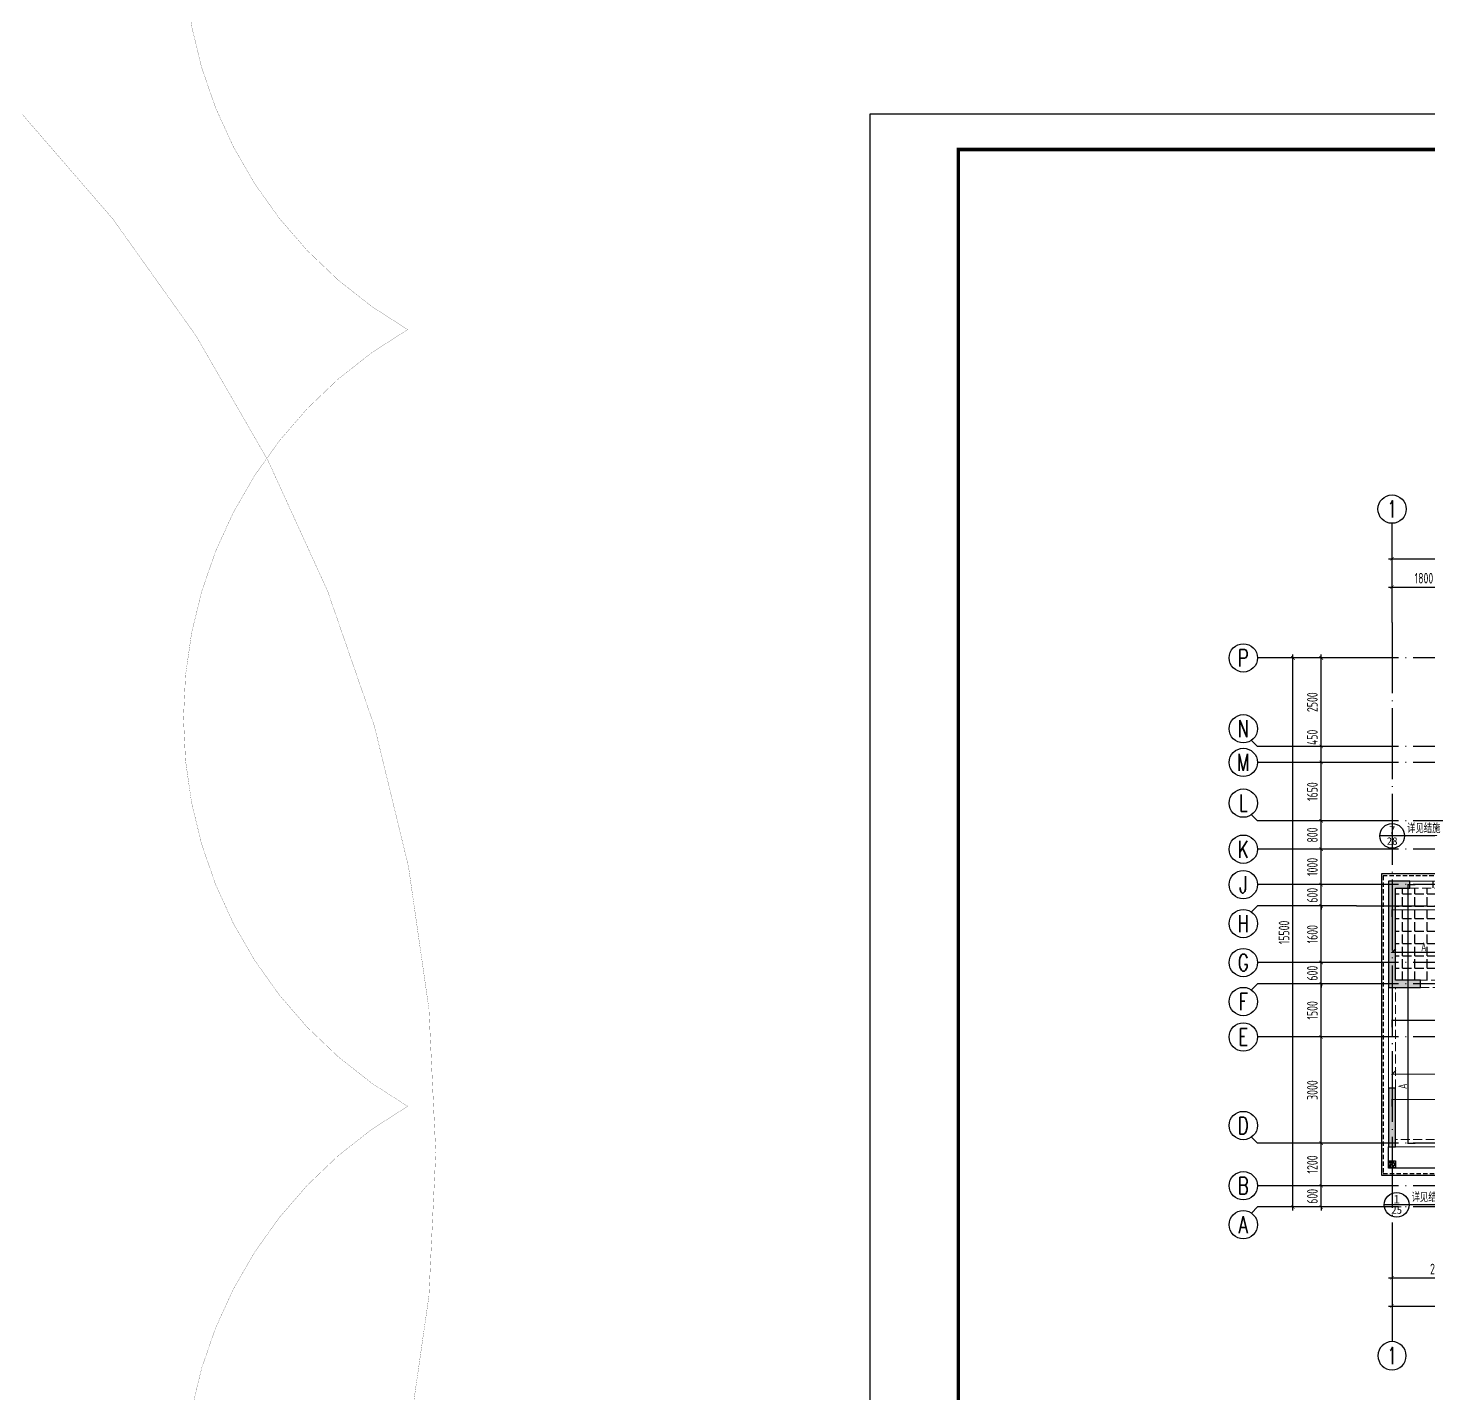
# Model space of a CAD drawing. Extents: x -812054 to 22247, y -644080 to 1003627.
# Drawn here: x -407169 to -367614, y -232639 to -194079 of the extents above; entities that cross this region are included whole.
import ezdxf
from ezdxf.enums import TextEntityAlignment as Align

# ---------------------------------------------------------------- set-up
doc = ezdxf.new("R2010")
doc.units = 0
doc.header["$LTSCALE"] = 1000
for name, pattern in [('DASH', [0.35, 0.25, -0.1]), ('DOTE', [2.42, 2, -0.2, 0.02, -0.2]), ('HIDDEN', [0.375, 0.25, -0.125])]:
    doc.linetypes.add(name, pattern=pattern)
doc.layers.get('0').update_dxf_attribs({"linetype": 'CONTINUOUS'})
doc.layers.get('DEFPOINTS').update_dxf_attribs({"linetype": 'CONTINUOUS'})
for name, color, linetype in [('-TK', 7, 'CONTINUOUS'), ('A-AXIS', 1, 'CONTINUOUS'), ('A-DOTE', 10, 'DOTE'), ('AXIS_NUM', 7, 'CONTINUOUS'), ('DIM_IDEN', 67, 'CONTINUOUS'), ('PUB_TEXT', 2, 'CONTINUOUS'), ('ROOF', 183, 'CONTINUOUS'), ('S-B板填充', 251, 'CONTINUOUS'), ('S-B板边线', 2, 'CONTINUOUS'), ('S-B板配筋', 6, 'CONTINUOUS'), ('S-B板配筋号', 7, 'CONTINUOUS'), ('S-L主梁线', 4, 'DASH'), ('S-Q墙填充', 252, 'CONTINUOUS'), ('S-Q墙实线', 6, 'CONTINUOUS'), ('S-Y一般标注', 3, 'CONTINUOUS'), ('S-构造柱', 212, 'CONTINUOUS'), ('看线', 251, 'CONTINUOUS')]:
    doc.layers.add(name, color=color, linetype=linetype)
doc.layers.add('审图修改', color=2, linetype='CONTINUOUS', plot=False)
doc.layers.add('配箍校核', color=34, linetype='CONTINUOUS', plot=False)
doc.styles.add('_TCH_AXIS', font='COMPLEX', dxfattribs={"bigfont": 'GBCBIG'})
doc.styles.add('_TCH_LABEL', font='simhei.ttf')
doc.styles.add('TSSD_Axis', font='complex.shx', dxfattribs={"width": 0.7, "bigfont": 'hztxt.shx'})
doc.styles.add('TSSD_DIMENSION', font='Tssdeng.shx', dxfattribs={"width": 0.7, "bigfont": 'tssdchn.shx'})
doc.styles.add('TSSD_REIN', font='tssdeng.shx', dxfattribs={"width": 0.7, "height": 300, "bigfont": 'tssdchn.shx'})
doc.dimstyles.new('TSSD_100_100', dxfattribs={"dimtxt": 300, "dimasz": 100, "dimexe": 100, "dimexo": 250, "dimgap": 100, "dimtad": 1, "dimdec": 0, "dimzin": 0, "dimdsep": 46, "dimtxsty": 'TSSD_DIMENSION', "dimblk": 'ARCHTICK', "dimcen": 0, "dimdle": 100, "dimclrt": 7, "dimadec": 0, "dimazin": 0, "dimtfac": 1, "dimtdec": 0, "dimtix": 1, "dimtmove": 2, "dimatfit": 3, "dimldrblk": 'ARCHTICK', "dimfxl": 1, "dimtolj": 1, "dimtzin": 0, "dimarcsym": 0})

# ---------------------------------------------------------------- blocks, each defined once
blk = doc.blocks.new('ts_axno')
at = {"color": 0, "linetype": 'ByBlock', "lineweight": -2}
blk.add_circle((0, 0), 0.5, dxfattribs=at)
at = {"color": 0, "linetype": 'ByBlock', "lineweight": -2, "style": 'TSSD_Axis', "width": 0.7}
blk.add_attdef('A', text='', height=0.6, dxfattribs=at).set_placement((0, 0), align=Align.MIDDLE_CENTER)
blk = doc.blocks.new('_ArchTick')
at = {"color": 0, "linetype": 'ByBlock', "const_width": 0.15}
blk.add_lwpolyline([(-0.5, -0.5), (0.5, 0.5)], dxfattribs=at)
blk = doc.blocks.new('*D63')
at = {"layer": 'DEFPOINTS', "color": 0, "transparency": 16777216}
for p in [(6400, 22100), (4600, 21100), (6400, 21100)]:
    blk.add_point(p, dxfattribs=at)
at = {"layer": 'S-Y一般标注', "color": 0, "lineweight": -2, "transparency": 16777216}
for p, q in [((4600, 21350), (4600, 22200)), ((6400, 21350), (6400, 22200)), ((4500, 22100), (6500, 22100))]:
    blk.add_line(p, q, dxfattribs=at)
at = {"layer": 'S-Y一般标注', "color": 0, "lineweight": -2, "transparency": 16777216, "xscale": 100, "yscale": 100, "zscale": 100, "rotation": 180}
blk.add_blockref('_ArchTick', (4600, 22100), dxfattribs=at)
at = {"layer": 'S-Y一般标注', "color": 0, "lineweight": -2, "transparency": 16777216, "xscale": 100, "yscale": 100, "zscale": 100}
blk.add_blockref('_ArchTick', (6400, 22100), dxfattribs=at)
at = {"layer": 'S-Y一般标注', "color": 7, "transparency": 16777216, "insert": (5500, 22350), "char_height": 300, "attachment_point": 5, "style": 'TSSD_DIMENSION'}
blk.add_mtext('\\A1;1800', dxfattribs=at)
blk = doc.blocks.new('*D85')
at = {"layer": 'DEFPOINTS', "color": 0, "transparency": 16777216}
for p in [(54600, 22900), (4600, 21100), (54600, 21100)]:
    blk.add_point(p, dxfattribs=at)
at = {"layer": 'S-Y一般标注', "color": 0, "lineweight": -2, "transparency": 16777216}
for p, q in [((4600, 21350), (4600, 23000)), ((54600, 21350), (54600, 23000)), ((4500, 22900), (54700, 22900))]:
    blk.add_line(p, q, dxfattribs=at)
at = {"layer": 'S-Y一般标注', "color": 0, "lineweight": -2, "transparency": 16777216, "xscale": 100, "yscale": 100, "zscale": 100, "rotation": 180}
blk.add_blockref('_ArchTick', (4600, 22900), dxfattribs=at)
at = {"layer": 'S-Y一般标注', "color": 0, "lineweight": -2, "transparency": 16777216, "xscale": 100, "yscale": 100, "zscale": 100}
blk.add_blockref('_ArchTick', (54600, 22900), dxfattribs=at)
at = {"layer": 'S-Y一般标注', "color": 7, "transparency": 16777216, "insert": (29600, 23150), "char_height": 300, "attachment_point": 5, "style": 'TSSD_DIMENSION'}
blk.add_mtext('\\A1;50000', dxfattribs=at)
blk = doc.blocks.new('*D86')
at = {"layer": 'DEFPOINTS', "color": 0, "transparency": 16777216}
for p in [(2600, 5200), (3600, 5200), (3600, 4600)]:
    blk.add_point(p, dxfattribs=at)
at = {"layer": 'S-Y一般标注', "color": 0, "lineweight": -2, "transparency": 16777216}
for p, q in [((3350, 5200), (2500, 5200)), ((2600, 5200), (2600, 5300)), ((2600, 4600), (2600, 5200)), ((3350, 4600), (2500, 4600)), ((2600, 4600), (2600, 4500))]:
    blk.add_line(p, q, dxfattribs=at)
at = {"layer": 'S-Y一般标注', "color": 0, "lineweight": -2, "transparency": 16777216, "xscale": 100, "yscale": 100, "zscale": 100}
for p, rotation in [((2600, 5200), 270), ((2600, 4600), 90)]:
    blk.add_blockref('_ArchTick', p, dxfattribs=dict(at, rotation=rotation))
at = {"layer": 'S-Y一般标注', "color": 7, "transparency": 16777216, "insert": (2350, 4900), "char_height": 300, "attachment_point": 5, "rotation": 90, "style": 'TSSD_DIMENSION'}
blk.add_mtext('\\A1;600', dxfattribs=at)
blk = doc.blocks.new('*D87')
at = {"layer": 'DEFPOINTS', "color": 0, "transparency": 16777216}
for p in [(2600, 10900), (3600, 10900), (3600, 9400)]:
    blk.add_point(p, dxfattribs=at)
at = {"layer": 'S-Y一般标注', "color": 0, "lineweight": -2, "transparency": 16777216}
for p, q in [((3350, 10900), (2500, 10900)), ((2600, 9300), (2600, 11000)), ((3350, 9400), (2500, 9400))]:
    blk.add_line(p, q, dxfattribs=at)
at = {"layer": 'S-Y一般标注', "color": 0, "lineweight": -2, "transparency": 16777216, "xscale": 100, "yscale": 100, "zscale": 100}
for p, rotation in [((2600, 10900), 90), ((2600, 9400), 270)]:
    blk.add_blockref('_ArchTick', p, dxfattribs=dict(at, rotation=rotation))
at = {"layer": 'S-Y一般标注', "color": 7, "transparency": 16777216, "insert": (2350, 10150), "char_height": 300, "attachment_point": 5, "rotation": 90, "style": 'TSSD_DIMENSION'}
blk.add_mtext('\\A1;1500', dxfattribs=at)
blk = doc.blocks.new('*D88')
at = {"layer": 'DEFPOINTS', "color": 0, "transparency": 16777216}
for p in [(2600, 11500), (3600, 11500), (3600, 10900)]:
    blk.add_point(p, dxfattribs=at)
at = {"layer": 'S-Y一般标注', "color": 0, "lineweight": -2, "transparency": 16777216}
for p, q in [((3350, 11500), (2500, 11500)), ((2600, 11500), (2600, 11600)), ((2600, 10900), (2600, 11500)), ((3350, 10900), (2500, 10900)), ((2600, 10900), (2600, 10800))]:
    blk.add_line(p, q, dxfattribs=at)
at = {"layer": 'S-Y一般标注', "color": 0, "lineweight": -2, "transparency": 16777216, "xscale": 100, "yscale": 100, "zscale": 100}
for p, rotation in [((2600, 11500), 270), ((2600, 10900), 90)]:
    blk.add_blockref('_ArchTick', p, dxfattribs=dict(at, rotation=rotation))
at = {"layer": 'S-Y一般标注', "color": 7, "transparency": 16777216, "insert": (2350, 11200), "char_height": 300, "attachment_point": 5, "rotation": 90, "style": 'TSSD_DIMENSION'}
blk.add_mtext('\\A1;600', dxfattribs=at)
blk = doc.blocks.new('*D89')
at = {"layer": 'DEFPOINTS', "color": 0, "transparency": 16777216}
for p in [(2600, 13100), (3600, 13100), (3600, 11500)]:
    blk.add_point(p, dxfattribs=at)
at = {"layer": 'S-Y一般标注', "color": 0, "lineweight": -2, "transparency": 16777216}
for p, q in [((3350, 13100), (2500, 13100)), ((2600, 11400), (2600, 13200)), ((3350, 11500), (2500, 11500))]:
    blk.add_line(p, q, dxfattribs=at)
at = {"layer": 'S-Y一般标注', "color": 0, "lineweight": -2, "transparency": 16777216, "xscale": 100, "yscale": 100, "zscale": 100}
for p, rotation in [((2600, 13100), 90), ((2600, 11500), 270)]:
    blk.add_blockref('_ArchTick', p, dxfattribs=dict(at, rotation=rotation))
at = {"layer": 'S-Y一般标注', "color": 7, "transparency": 16777216, "insert": (2350, 12300), "char_height": 300, "attachment_point": 5, "rotation": 90, "style": 'TSSD_DIMENSION'}
blk.add_mtext('\\A1;1600', dxfattribs=at)
blk = doc.blocks.new('*D90')
at = {"layer": 'DEFPOINTS', "color": 0, "transparency": 16777216}
for p in [(2600, 13700), (3600, 13700), (3600, 13100)]:
    blk.add_point(p, dxfattribs=at)
at = {"layer": 'S-Y一般标注', "color": 0, "lineweight": -2, "transparency": 16777216}
for p, q in [((3350, 13700), (2500, 13700)), ((2600, 13700), (2600, 13800)), ((2600, 13100), (2600, 13700)), ((3350, 13100), (2500, 13100)), ((2600, 13100), (2600, 13000))]:
    blk.add_line(p, q, dxfattribs=at)
at = {"layer": 'S-Y一般标注', "color": 0, "lineweight": -2, "transparency": 16777216, "xscale": 100, "yscale": 100, "zscale": 100}
for p, rotation in [((2600, 13700), 270), ((2600, 13100), 90)]:
    blk.add_blockref('_ArchTick', p, dxfattribs=dict(at, rotation=rotation))
at = {"layer": 'S-Y一般标注', "color": 7, "transparency": 16777216, "insert": (2350, 13400), "char_height": 300, "attachment_point": 5, "rotation": 90, "style": 'TSSD_DIMENSION'}
blk.add_mtext('\\A1;600', dxfattribs=at)
blk = doc.blocks.new('*D91')
at = {"layer": 'DEFPOINTS', "color": 0, "transparency": 16777216}
for p in [(2600, 14700), (3600, 14700), (3600, 13700)]:
    blk.add_point(p, dxfattribs=at)
at = {"layer": 'S-Y一般标注', "color": 0, "lineweight": -2, "transparency": 16777216}
for p, q in [((3350, 14700), (2500, 14700)), ((2600, 13600), (2600, 14800)), ((3350, 13700), (2500, 13700))]:
    blk.add_line(p, q, dxfattribs=at)
at = {"layer": 'S-Y一般标注', "color": 0, "lineweight": -2, "transparency": 16777216, "xscale": 100, "yscale": 100, "zscale": 100}
for p, rotation in [((2600, 14700), 90), ((2600, 13700), 270)]:
    blk.add_blockref('_ArchTick', p, dxfattribs=dict(at, rotation=rotation))
at = {"layer": 'S-Y一般标注', "color": 7, "transparency": 16777216, "insert": (2350, 14200), "char_height": 300, "attachment_point": 5, "rotation": 90, "style": 'TSSD_DIMENSION'}
blk.add_mtext('\\A1;1000', dxfattribs=at)
blk = doc.blocks.new('*D92')
at = {"layer": 'DEFPOINTS', "color": 0, "transparency": 16777216}
for p in [(1800, 20100), (3600, 20100), (3600, 4600)]:
    blk.add_point(p, dxfattribs=at)
at = {"layer": 'S-Y一般标注', "color": 0, "lineweight": -2, "transparency": 16777216}
for p, q in [((1800, 4500), (1800, 20200)), ((3350, 20100), (1700, 20100)), ((3350, 4600), (1700, 4600))]:
    blk.add_line(p, q, dxfattribs=at)
at = {"layer": 'S-Y一般标注', "color": 0, "lineweight": -2, "transparency": 16777216, "xscale": 100, "yscale": 100, "zscale": 100}
for p, rotation in [((1800, 20100), 90), ((1800, 4600), 270)]:
    blk.add_blockref('_ArchTick', p, dxfattribs=dict(at, rotation=rotation))
at = {"layer": 'S-Y一般标注', "color": 7, "transparency": 16777216, "insert": (1550, 12350), "char_height": 300, "attachment_point": 5, "rotation": 90, "style": 'TSSD_DIMENSION'}
blk.add_mtext('\\A1;15500', dxfattribs=at)
blk = doc.blocks.new('*D93')
at = {"layer": 'DEFPOINTS', "color": 0, "transparency": 16777216}
for p in [(2600, 15500), (3600, 15500), (3600, 14700)]:
    blk.add_point(p, dxfattribs=at)
at = {"layer": 'S-Y一般标注', "color": 0, "lineweight": -2, "transparency": 16777216}
for p, q in [((3350, 15500), (2500, 15500)), ((2600, 14600), (2600, 15600)), ((3350, 14700), (2500, 14700))]:
    blk.add_line(p, q, dxfattribs=at)
at = {"layer": 'S-Y一般标注', "color": 0, "lineweight": -2, "transparency": 16777216, "xscale": 100, "yscale": 100, "zscale": 100}
for p, rotation in [((2600, 15500), 90), ((2600, 14700), 270)]:
    blk.add_blockref('_ArchTick', p, dxfattribs=dict(at, rotation=rotation))
at = {"layer": 'S-Y一般标注', "color": 7, "transparency": 16777216, "insert": (2350, 15100), "char_height": 300, "attachment_point": 5, "rotation": 90, "style": 'TSSD_DIMENSION'}
blk.add_mtext('\\A1;800', dxfattribs=at)
blk = doc.blocks.new('*D94')
at = {"layer": 'DEFPOINTS', "color": 0, "transparency": 16777216}
for p in [(2600, 17600), (3600, 17600), (3600, 17150)]:
    blk.add_point(p, dxfattribs=at)
at = {"layer": 'S-Y一般标注', "color": 0, "lineweight": -2, "transparency": 16777216}
for p, q in [((3350, 17600), (2500, 17600)), ((2600, 17050), (2600, 17700)), ((3350, 17150), (2500, 17150))]:
    blk.add_line(p, q, dxfattribs=at)
at = {"layer": 'S-Y一般标注', "color": 0, "lineweight": -2, "transparency": 16777216, "xscale": 100, "yscale": 100, "zscale": 100}
for p, rotation in [((2600, 17600), 90), ((2600, 17150), 270)]:
    blk.add_blockref('_ArchTick', p, dxfattribs=dict(at, rotation=rotation))
at = {"layer": 'S-Y一般标注', "color": 7, "transparency": 16777216, "insert": (2350, 17858), "char_height": 300, "attachment_point": 5, "rotation": 90, "style": 'TSSD_DIMENSION'}
blk.add_mtext('\\A1;450', dxfattribs=at)
blk = doc.blocks.new('*D95')
at = {"layer": 'DEFPOINTS', "color": 0, "transparency": 16777216}
for p in [(2600, 20100), (3600, 20100), (3600, 17600)]:
    blk.add_point(p, dxfattribs=at)
at = {"layer": 'S-Y一般标注', "color": 0, "lineweight": -2, "transparency": 16777216}
for p, q in [((2600, 17500), (2600, 20200)), ((3350, 20100), (2500, 20100)), ((3350, 17600), (2500, 17600))]:
    blk.add_line(p, q, dxfattribs=at)
at = {"layer": 'S-Y一般标注', "color": 0, "lineweight": -2, "transparency": 16777216, "xscale": 100, "yscale": 100, "zscale": 100}
for p, rotation in [((2600, 20100), 90), ((2600, 17600), 270)]:
    blk.add_blockref('_ArchTick', p, dxfattribs=dict(at, rotation=rotation))
at = {"layer": 'S-Y一般标注', "color": 7, "transparency": 16777216, "insert": (2350, 18850), "char_height": 300, "attachment_point": 5, "rotation": 90, "style": 'TSSD_DIMENSION'}
blk.add_mtext('\\A1;2500', dxfattribs=at)
blk = doc.blocks.new('*D96')
at = {"layer": 'DEFPOINTS', "color": 0, "transparency": 16777216}
for p in [(2600, 6400), (3600, 6400), (3600, 5200)]:
    blk.add_point(p, dxfattribs=at)
at = {"layer": 'S-Y一般标注', "color": 0, "lineweight": -2, "transparency": 16777216}
for p, q in [((3350, 6400), (2500, 6400)), ((2600, 5100), (2600, 6500)), ((3350, 5200), (2500, 5200))]:
    blk.add_line(p, q, dxfattribs=at)
at = {"layer": 'S-Y一般标注', "color": 0, "lineweight": -2, "transparency": 16777216, "xscale": 100, "yscale": 100, "zscale": 100}
for p, rotation in [((2600, 6400), 90), ((2600, 5200), 270)]:
    blk.add_blockref('_ArchTick', p, dxfattribs=dict(at, rotation=rotation))
at = {"layer": 'S-Y一般标注', "color": 7, "transparency": 16777216, "insert": (2350, 5800), "char_height": 300, "attachment_point": 5, "rotation": 90, "style": 'TSSD_DIMENSION'}
blk.add_mtext('\\A1;1200', dxfattribs=at)
blk = doc.blocks.new('*D97')
at = {"layer": 'DEFPOINTS', "color": 0, "transparency": 16777216}
for p in [(2600, 9400), (3600, 9400), (3600, 6400)]:
    blk.add_point(p, dxfattribs=at)
at = {"layer": 'S-Y一般标注', "color": 0, "lineweight": -2, "transparency": 16777216}
for p, q in [((2600, 6300), (2600, 9500)), ((3350, 9400), (2500, 9400)), ((3350, 6400), (2500, 6400))]:
    blk.add_line(p, q, dxfattribs=at)
at = {"layer": 'S-Y一般标注', "color": 0, "lineweight": -2, "transparency": 16777216, "xscale": 100, "yscale": 100, "zscale": 100}
for p, rotation in [((2600, 9400), 90), ((2600, 6400), 270)]:
    blk.add_blockref('_ArchTick', p, dxfattribs=dict(at, rotation=rotation))
at = {"layer": 'S-Y一般标注', "color": 7, "transparency": 16777216, "insert": (2350, 7900), "char_height": 300, "attachment_point": 5, "rotation": 90, "style": 'TSSD_DIMENSION'}
blk.add_mtext('\\A1;3000', dxfattribs=at)
blk = doc.blocks.new('*D114')
at = {"layer": 'DEFPOINTS', "color": 0, "transparency": 16777216}
for p in [(4600, 3600), (54600, 3600), (54600, 1800)]:
    blk.add_point(p, dxfattribs=at)
at = {"layer": 'S-Y一般标注', "color": 0, "lineweight": -2, "transparency": 16777216}
for p, q in [((4600, 3350), (4600, 1700)), ((54600, 3350), (54600, 1700)), ((4500, 1800), (54700, 1800))]:
    blk.add_line(p, q, dxfattribs=at)
at = {"layer": 'S-Y一般标注', "color": 0, "lineweight": -2, "transparency": 16777216, "xscale": 100, "yscale": 100, "zscale": 100, "rotation": 180}
blk.add_blockref('_ArchTick', (4600, 1800), dxfattribs=at)
at = {"layer": 'S-Y一般标注', "color": 0, "lineweight": -2, "transparency": 16777216, "xscale": 100, "yscale": 100, "zscale": 100}
blk.add_blockref('_ArchTick', (54600, 1800), dxfattribs=at)
at = {"layer": 'S-Y一般标注', "color": 7, "transparency": 16777216, "insert": (29600, 2050), "char_height": 300, "attachment_point": 5, "style": 'TSSD_DIMENSION'}
blk.add_mtext('\\A1;50000', dxfattribs=at)
blk = doc.blocks.new('*D116')
at = {"layer": 'DEFPOINTS', "color": 0, "transparency": 16777216}
for p in [(4600, 3600), (7300, 3600), (7300, 2600)]:
    blk.add_point(p, dxfattribs=at)
at = {"layer": 'S-Y一般标注', "color": 0, "lineweight": -2, "transparency": 16777216}
for p, q in [((4600, 3350), (4600, 2500)), ((7300, 3350), (7300, 2500)), ((4500, 2600), (7400, 2600))]:
    blk.add_line(p, q, dxfattribs=at)
at = {"layer": 'S-Y一般标注', "color": 0, "lineweight": -2, "transparency": 16777216, "xscale": 100, "yscale": 100, "zscale": 100, "rotation": 180}
blk.add_blockref('_ArchTick', (4600, 2600), dxfattribs=at)
at = {"layer": 'S-Y一般标注', "color": 0, "lineweight": -2, "transparency": 16777216, "xscale": 100, "yscale": 100, "zscale": 100}
blk.add_blockref('_ArchTick', (7300, 2600), dxfattribs=at)
at = {"layer": 'S-Y一般标注', "color": 7, "transparency": 16777216, "insert": (5950, 2850), "char_height": 300, "attachment_point": 5, "style": 'TSSD_DIMENSION'}
blk.add_mtext('\\A1;2700', dxfattribs=at)
blk = doc.blocks.new('*D132')
at = {"layer": 'DEFPOINTS', "color": 0, "transparency": 16777216}
for p in [(2600, 17150), (3600, 17150), (3600, 15500)]:
    blk.add_point(p, dxfattribs=at)
at = {"layer": 'S-Y一般标注', "color": 0, "lineweight": -2, "transparency": 16777216}
for p, q in [((3350, 17150), (2500, 17150)), ((2600, 15400), (2600, 17250)), ((3350, 15500), (2500, 15500))]:
    blk.add_line(p, q, dxfattribs=at)
at = {"layer": 'S-Y一般标注', "color": 0, "lineweight": -2, "transparency": 16777216, "xscale": 100, "yscale": 100, "zscale": 100}
for p, rotation in [((2600, 17150), 90), ((2600, 15500), 270)]:
    blk.add_blockref('_ArchTick', p, dxfattribs=dict(at, rotation=rotation))
at = {"layer": 'S-Y一般标注', "color": 7, "transparency": 16777216, "insert": (2350, 16325), "char_height": 300, "attachment_point": 5, "rotation": 90, "style": 'TSSD_DIMENSION'}
blk.add_mtext('\\A1;1650', dxfattribs=at)
blk = doc.blocks.new('20210729.03492876')
at = {"layer": '看线', "color": 201}
blk.add_lwpolyline([(10300, 13200), (10300, 11800), (8200, 11800), (8200, 11000), (1800, 11000), (1800, 10000), (0, 10000), (0, 1500), (2850, 1500)], dxfattribs=at)
at = {"layer": '看线', "color": 201, "linetype": 'HIDDEN', "ltscale": 0.5}
blk.add_lwpolyline([(10350, 13200), (10350, 11750), (8250, 11750), (8250, 10950), (1850, 10950), (1850, 9950), (50, 9950), (50, 1550), (2900, 1550)], dxfattribs=at)
blk = doc.blocks.new('20210729.04150611')
at = {"layer": 'S-B板边线'}
blk.add_lwpolyline([(-28155, -31892), (-28155, -31893), (-28955, -31893), (-28955, -30693), (-31655, -30693), (-31655, -30093)], dxfattribs=at)
blk = doc.blocks.new('20210807.15313138')
at = {"layer": 'S-Q墙填充'}
h = blk.add_hatch(color=252, dxfattribs=at)
h.dxf.hatch_style = 1
h.paths.add_polyline_path([(61116, 65940), (61516, 65940), (61516, 66140), (60916, 66140), (60916, 63140), (61816, 63140), (61816, 63340), (61116, 63340)])
h = blk.add_hatch(color=252, dxfattribs=at)
h.dxf.hatch_style = 1
h.paths.add_polyline_path([(61116, 58640), (61116, 60290), (60916, 60290), (60916, 58640)])
at = {"layer": 'S-L主梁线', "linetype": 'ByBlock', "lineweight": 18}
for p, q in [((62416, 66140), (61516, 66140)), ((60916, 63140), (60916, 60290)), ((61116, 58640), (63616, 58640))]:
    blk.add_line(p, q, dxfattribs=at)
at = {"layer": 'S-L主梁线', "linetype": 'DASH', "lineweight": 18}
for p, q in [((61516, 65940), (62416, 65940)), ((62716, 63340), (61816, 63340)), ((61116, 60290), (61116, 63140)), ((61816, 63140), (62816, 63140)), ((63616, 58840), (61116, 58840))]:
    blk.add_line(p, q, dxfattribs=at)
at = {"layer": 'S-Q墙实线'}
for points in [[(61116, 65940), (61516, 65940), (61516, 66140), (60916, 66140), (60916, 63140), (61816, 63140), (61816, 63340), (61116, 63340)], [(61116, 58640), (61116, 60290), (60916, 60290), (60916, 58640)]]:
    blk.add_lwpolyline(points, close=True, dxfattribs=at)
blk = doc.blocks.new('20210730.02141516')
at = {"layer": 'S-构造柱'}
h = blk.add_hatch(dxfattribs=at)
h.set_pattern_fill('ARMORED', color=256, scale=15, angle=-90, style=0)
h.set_pattern_definition([(320, (-154189.41, 3278673.45), (-9.4128202, -107.5890274), [11.25, -123.75]), (265, (-154189.41, 3278673.45), (112.82882, 20.8127), [9, -99]), (10.4514, (-154190.19, 3278664.49), (103.4159313, -86.7764073), [9.5610285, -105.1713168]), (316.1842, (-154159.41, 3278673.45), (-24.827852, -160.0861573), [16.875, -185.625]), (6.6356, (-154161.48, 3278660.11), (146.117681, -140.199406), [14.341543, -157.75695]), (261.1842, (-154159.41, 3278673.45), (146.11779, -140.199292), [13.5, -148.5]), (291, (-154166.91, 3278658.45), (-60.3928336, -89.5360578), [11.25, -123.75]), (236, (-154166.91, 3278658.45), (108.7725068, -36.4972998), [9, -99]), (341.4514, (-154171.94, 3278650.99), (48.3795745, -126.0333943), [9.5610285, -105.1713168]), (307.5, (-154189.41, 3278673.454), (49.93407807, -1.8239783), [0, -97.8, 0, -100.5, 0, -99.375]), (277.5, (-154189.41, 3278673.454), (59.1617568, -39.4604306), [0, -57.3, 0, -95.55, 0, -37.875]), (237.5, (-154189.41, 3278706.904), (-3.38323076, -80.07336543), [0, -37.5, 0, -117, 0, -155.25]), (227.5, (-154189.41, 3278721.904), (15.0157473, -87.4779254), [0, -48.75, 0, -77.7, 0, -110.25]), (315, (-154189.41, 3278673.454), (53.0330086, 53.0330086), [])])
h.paths.add_polyline_path([(200, 200), (200, 0), (0, 0), (0, 200)])
blk.add_lwpolyline([(200, 200), (200, 0), (0, 0), (0, 200)], close=True, dxfattribs=at)
blk = doc.blocks.new('20210809.18285270')
at = {"layer": 'ROOF', "rotation": 359.9999999538236}
blk.add_blockref('20210730.02141516', (0, 1200), dxfattribs=at)
blk = doc.blocks.new('20210811.10154474')
at = {"layer": 'DIM_IDEN'}
for p, q in [((11690, 18335), (12599, 18335)), ((11690, 16805), (11690, 18335)), ((13299, 18335), (12599, 18335)), ((14186, 15552), (13486, 15552)), ((15030, 15552), (14186, 15552)), ((15447, 15552), (15030, 15552)), ((7552, 15398), (6852, 15398)), ((8321, 15398), (7552, 15398)), ((9047, 15398), (8321, 15398)), ((3132, 13461), (2432, 13461)), ((4041, 13461), (3132, 13461)), ((4041, 11405), (4041, 13461)), ((5407, 13461), (4707, 13461)), ((6316, 13461), (5407, 13461)), ((6316, 11405), (6316, 13461)), ((7201, 13461), (6501, 13461)), ((8110, 13461), (7201, 13461)), ((8110, 11405), (8110, 13461)), ((17584, 13461), (18493, 13461)), ((17584, 11405), (17584, 13461)), ((19193, 13461), (18493, 13461)), ((19378, 13461), (20287, 13461)), ((19378, 11405), (19378, 13461)), ((20987, 13461), (20287, 13461)), ((21653, 13461), (22562, 13461)), ((21653, 11405), (21653, 13461)), ((23262, 13461), (22562, 13461)), ((24085, 12753), (24994, 12753)), ((24085, 10405), (24085, 12753)), ((25694, 12753), (24994, 12753)), ((10230, 12405), (10230, 11350)), ((15464, 12405), (15464, 11350)), ((700, 11881), (0, 11881)), ((1609, 11881), (700, 11881)), ((1609, 10405), (1609, 11881)), ((9581, 11350), (9081, 11350)), ((10230, 11350), (9581, 11350)), ((15464, 11350), (16113, 11350)), ((16613, 11350), (16113, 11350)), ((1737, 2705), (1737, 1466)), ((23957, 2705), (23957, 1466)), ((3004, 1830), (3451, 1830)), ((3451, 1830), (4567, 1830)), ((5067, 1830), (4567, 1830)), ((21127, 1830), (20627, 1830)), ((22243, 1830), (21127, 1830)), ((22690, 1830), (22243, 1830)), ((828, 1466), (128, 1466)), ((1737, 1466), (828, 1466)), ((7920, 1505), (7920, 350)), ((9743, 1495), (9743, 350)), ((11722, 1505), (11722, 350)), ((13972, 1505), (13972, 350)), ((15977, 1495), (15977, 350)), ((17774, 1505), (17774, 350)), ((23957, 1466), (24866, 1466)), ((25566, 1466), (24866, 1466)), ((7011, 350), (6311, 350)), ((7920, 350), (7011, 350)), ((8834, 350), (8134, 350)), ((9743, 350), (8834, 350)), ((10813, 350), (10113, 350)), ((11722, 350), (10813, 350)), ((13972, 350), (14881, 350)), ((15581, 350), (14881, 350)), ((15977, 350), (16886, 350)), ((17586, 350), (16886, 350)), ((17774, 350), (18683, 350)), ((19383, 350), (18683, 350))]:
    blk.add_line(p, q, dxfattribs=at)
for points, const_width in [([(11795, 16805), (11795, 17005)], 35), ([(9047, 15503), (8847, 15503)], 35), ([(15447, 15657), (15247, 15657)], 35), ([(10155, 12405), (10155, 12262)], 25), ([(15389, 12405), (15389, 12262)], 25), ([(3936, 11405), (3936, 11605)], 35), ([(6211, 11405), (6211, 11605)], 35), ([(8005, 11405), (8005, 11605)], 35), ([(17689, 11405), (17689, 11605)], 35), ([(19483, 11405), (19483, 11605)], 35), ([(21758, 11405), (21758, 11605)], 35), ([(1504, 10405), (1504, 10605)], 35), ([(24190, 10405), (24190, 10605)], 35), ([(1632, 2705), (1632, 2505)], 35), ([(24062, 2705), (24062, 2505)], 35), ([(3004, 1755), (3147, 1755)], 25), ([(22690, 1755), (22547, 1755)], 25), ([(7815, 1505), (7815, 1305)], 35), ([(9638, 1495), (9638, 1295)], 35), ([(11617, 1505), (11617, 1305)], 35), ([(14077, 1505), (14077, 1305)], 35), ([(16082, 1495), (16082, 1295)], 35), ([(17879, 1505), (17879, 1305)], 35)]:
    blk.add_lwpolyline(points, dxfattribs=dict(at, const_width=const_width))
for centre, radius in [((12949, 18335), 350), ((13836, 15552), 350), ((7202, 15398), 350), ((2782, 13461), 350), ((5057, 13461), 350), ((6851, 13461), 350), ((18843, 13461), 350), ((20637, 13461), 350), ((22912, 13461), 350), ((25344, 12753), 350), ((350, 11881), 350), ((9331, 11350), 250), ((16363, 11350), 250), ((4817, 1830), 250), ((20877, 1830), 250), ((478, 1466), 350), ((25216, 1466), 350), ((6661, 350), 350), ((8484, 350), 350), ((10463, 350), 350), ((15231, 350), 350), ((17236, 350), 350), ((19033, 350), 350)]:
    blk.add_circle(centre, radius, dxfattribs=at)
at = {"layer": 'PUB_TEXT', "style": '_TCH_AXIS'}
for height, p in [(236.3, (11869, 18418)), (236.3, (14256, 15635)), (236.3, (7622, 15482)), (236.3, (3202, 13545)), (236.3, (5477, 13545)), (236.3, (7271, 13545)), (236.3, (17763, 13545)), (236.3, (19557, 13545)), (236.3, (21833, 13545)), (236.3, (24265, 12836)), (236.3, (770, 11965)), (168.8, (9631, 11410)), (168.8, (15592, 11410)), (168.8, (4046, 1889)), (168.8, (21177, 1889)), (236.3, (898, 1549)), (236.3, (24137, 1549)), (236.3, (7081, 433)), (236.3, (8904, 433)), (236.3, (10883, 433)), (236.3, (14152, 433)), (236.3, (16156, 433)), (236.3, (17954, 433))]:
    blk.add_text('详见结施', height=height, dxfattribs=at).set_placement(p)
at = {"layer": 'PUB_TEXT', "style": '_TCH_LABEL'}
for s, height, width, p, p2 in [('29', 212.7, 1.00565, (12795, 18081), (13103, 18081)), ('13', 212.7, 1.00565, (12795, 18375), (13103, 18375)), ('25', 211.6, 1.022989, (7046, 15439), (7358, 15439)), ('31', 212.7, 1.00565, (13682, 15299), (13989, 15299)), ('26', 212.3, 1.011364, (13681, 15593), (13990, 15593)), ('31', 212.7, 1.00565, (7048, 15145), (7356, 15145)), ('9', 242, 1.011364, (2694, 13500), (2870, 13500)), ('11', 210.8, 1.034884, (4900, 13502), (5214, 13502)), ('10', 213.8, 0.988889, (6699, 13502), (7003, 13502)), ('10', 213.8, 0.988889, (18691, 13502), (18995, 13502)), ('11', 210.8, 1.034884, (20480, 13502), (20794, 13502)), ('9', 242, 1.011364, (22824, 13500), (23000, 13500)), ('29', 213.8, 0.988889, (2630, 13207), (2934, 13207)), ('29', 213.8, 0.988889, (4905, 13207), (5209, 13207)), ('29', 213.8, 0.988889, (6699, 13207), (7003, 13207)), ('29', 213.8, 0.988889, (18691, 13207), (18995, 13207)), ('29', 213.8, 0.988889, (20485, 13207), (20789, 13207)), ('29', 213.8, 0.988889, (22760, 13207), (23064, 13207)), ('28', 212.3, 1.011364, (25190, 12500), (25499, 12500)), ('8', 242, 1.017143, (25256, 12792), (25433, 12792)), ('7', 241, 1.053254, (259, 11920), (441, 11920)), ('28', 212.3, 1.011364, (196, 11628), (504, 11628)), ('12', 151.1, 1.022989, (9220, 11380), (9442, 11380)), ('12', 151.1, 1.022989, (16252, 11380), (16474, 11380)), ('30', 151.9, 1.00565, (9221, 11169), (9441, 11169)), ('30', 151.9, 1.00565, (16253, 11169), (16473, 11169)), ('6', 173, 1.011364, (4755, 1858), (4880, 1858)), ('6', 173, 1.011364, (20814, 1858), (20940, 1858)), ('1', 241, 1.034884, (388, 1505), (568, 1505)), ('27', 151.4, 1.017143, (4707, 1649), (4928, 1649)), ('27', 151.4, 1.017143, (20766, 1649), (20987, 1649)), ('3', 242, 1.00565, (25129, 1505), (25304, 1505)), ('25', 212.3, 1.011364, (324, 1213), (632, 1213)), ('26', 211.6, 1.022989, (25061, 1214), (25372, 1214)), ('4', 241, 1.034884, (6571, 389), (6751, 389)), ('5', 241, 1.028902, (8395, 389), (8573, 389)), ('2', 241, 1.022989, (10374, 389), (10552, 389)), ('2', 241, 1.022989, (15142, 389), (15320, 389)), ('5', 241, 1.028902, (17147, 389), (17325, 389)), ('4', 241, 1.034884, (18943, 389), (19123, 389)), ('26', 211.6, 1.022989, (6505, 98), (6817, 98)), ('27', 212, 1.017143, (8329, 97), (8639, 97)), ('25', 212.3, 1.011364, (10309, 97), (10618, 97)), ('25', 212.3, 1.011364, (15077, 97), (15385, 97)), ('27', 212, 1.017143, (17081, 97), (17391, 97)), ('26', 211.6, 1.022989, (18877, 98), (19189, 98))]:
    blk.add_text(s, height=height, dxfattribs=dict(at, width=width)).set_placement(p, p2, align=Align.FIT)
blk = doc.blocks.new('A1')
blk.add_lwpolyline([(0, 59400), (0, 0), (84100, 0), (84100, 59400)], close=True)
at = {"const_width": 100}
blk.add_lwpolyline([(2500, 58400), (2500, 1000), (83100, 1000), (83100, 58400)], close=True, dxfattribs=at)
blk = doc.blocks.new('20210726.16350016')
at = {"layer": 'A-AXIS'}
for p, q in [((4600, 21100), (4600, 23900)), ((3600, 20100), (800, 20100)), ((800, 17600), (628.4, 17771.7)), ((3600, 17600), (800, 17600)), ((3600, 17150), (800, 17150)), ((800, 15500), (628.4, 15671.7)), ((3600, 15500), (800, 15500)), ((3600, 14700), (800, 14700)), ((3600, 13700), (800, 13700)), ((800, 13100.3), (628.4, 12928.7)), ((3600, 13100.3), (800, 13100.3)), ((3600, 11500), (800, 11500)), ((800, 10900), (628.4, 10728.4)), ((3600, 10900), (800, 10900)), ((3600, 9400), (800, 9400)), ((800, 6400), (628.4, 6571.7)), ((3600, 6400), (800, 6400)), ((3600, 5200), (800, 5200)), ((800, 4600), (628.4, 4428.4)), ((3600, 4600), (800, 4600)), ((4600, 3600), (4600, 800))]:
    blk.add_line(p, q, dxfattribs=at)
at = {"layer": 'A-DOTE'}
for p, q in [((4600, 21100), (4600, 3600)), ((55600, 20100), (3600, 20100)), ((55600, 17600), (3600, 17600)), ((55600, 17150), (3600, 17150)), ((55600, 15500), (3600, 15500)), ((55600, 14700), (3600, 14700)), ((55600, 13700), (3600, 13700)), ((3600, 13100.3), (55600, 13100.3)), ((55600, 11500), (3600, 11500)), ((55600, 10900), (3600, 10900)), ((55600, 9400), (3600, 9400)), ((55600, 6400), (3600, 6400)), ((55600, 5200), (3600, 5200)), ((55600, 4600), (3600, 4600))]:
    blk.add_line(p, q, dxfattribs=at)
at = {"layer": 'A-AXIS'}
ref = blk.add_blockref('ts_axno', (4600, 24300), dxfattribs=dict(at, xscale=800, yscale=800, zscale=800))
ref.add_attrib('1', '1', dxfattribs={"layer": 'AXIS_NUM', "height": 480, "style": 'TSSD_Axis', "width": 0.7}).set_placement((4600, 24300), align=Align.MIDDLE_CENTER)
ref = blk.add_blockref('ts_axno', (400, 20100), dxfattribs=dict(at, xscale=800, yscale=800, zscale=800))
ref.add_attrib('G', 'P', dxfattribs={"layer": 'AXIS_NUM', "height": 480, "style": 'TSSD_Axis', "width": 0.7}).set_placement((400, 20100), align=Align.MIDDLE_CENTER)
ref = blk.add_blockref('ts_axno', (400, 18100), dxfattribs=dict(at, xscale=800, yscale=800, zscale=800))
ref.add_attrib('G', 'N', dxfattribs={"layer": 'AXIS_NUM', "height": 480, "style": 'TSSD_Axis', "width": 0.7}).set_placement((400, 18100), align=Align.MIDDLE_CENTER)
ref = blk.add_blockref('ts_axno', (400, 17150), dxfattribs=dict(at, xscale=800, yscale=800, zscale=800))
ref.add_attrib('G', 'M', dxfattribs={"layer": 'AXIS_NUM', "height": 480, "style": 'TSSD_Axis', "width": 0.7}).set_placement((400, 17150), align=Align.MIDDLE_CENTER)
ref = blk.add_blockref('ts_axno', (400, 16000), dxfattribs=dict(at, xscale=800, yscale=800, zscale=800))
ref.add_attrib('G', 'L', dxfattribs={"layer": 'AXIS_NUM', "height": 480, "style": 'TSSD_Axis', "width": 0.7}).set_placement((400, 16000), align=Align.MIDDLE_CENTER)
ref = blk.add_blockref('ts_axno', (400, 14700), dxfattribs=dict(at, xscale=800, yscale=800, zscale=800))
ref.add_attrib('G', 'K', dxfattribs={"layer": 'AXIS_NUM', "height": 480, "style": 'TSSD_Axis', "width": 0.7}).set_placement((400, 14700), align=Align.MIDDLE_CENTER)
ref = blk.add_blockref('ts_axno', (400, 13700), dxfattribs=dict(at, xscale=800, yscale=800, zscale=800))
ref.add_attrib('G', 'J', dxfattribs={"layer": 'AXIS_NUM', "height": 480, "style": 'TSSD_Axis', "width": 0.7}).set_placement((400, 13700), align=Align.MIDDLE_CENTER)
ref = blk.add_blockref('ts_axno', (400, 12600.3), dxfattribs=dict(at, xscale=800, yscale=800, zscale=800))
ref.add_attrib('C', 'H', dxfattribs={"layer": 'AXIS_NUM', "height": 480, "style": 'TSSD_Axis', "width": 0.7}).set_placement((400, 12600.3), align=Align.MIDDLE_CENTER)
ref = blk.add_blockref('ts_axno', (400, 11500), dxfattribs=dict(at, xscale=800, yscale=800, zscale=800))
ref.add_attrib('D', 'G', dxfattribs={"layer": 'AXIS_NUM', "height": 480, "style": 'TSSD_Axis', "width": 0.7}).set_placement((400, 11500), align=Align.MIDDLE_CENTER)
ref = blk.add_blockref('ts_axno', (400, 10400), dxfattribs=dict(at, xscale=800, yscale=800, zscale=800))
ref.add_attrib('C', 'F', dxfattribs={"layer": 'AXIS_NUM', "height": 480, "style": 'TSSD_Axis', "width": 0.7}).set_placement((400, 10400), align=Align.MIDDLE_CENTER)
ref = blk.add_blockref('ts_axno', (400, 9400), dxfattribs=dict(at, xscale=800, yscale=800, zscale=800))
ref.add_attrib('B', 'E', dxfattribs={"layer": 'AXIS_NUM', "height": 480, "style": 'TSSD_Axis', "width": 0.7}).set_placement((400, 9400), align=Align.MIDDLE_CENTER)
ref = blk.add_blockref('ts_axno', (400, 6900), dxfattribs=dict(at, xscale=800, yscale=800, zscale=800, rotation=180))
ref.add_attrib('C', 'D', dxfattribs={"layer": 'AXIS_NUM', "height": 480, "style": 'TSSD_Axis', "width": 0.7}).set_placement((400, 6900), align=Align.MIDDLE_CENTER)
ref = blk.add_blockref('ts_axno', (400, 5200), dxfattribs=dict(at, xscale=800, yscale=800, zscale=800))
ref.add_attrib('A', 'B', dxfattribs={"layer": 'AXIS_NUM', "height": 480, "style": 'TSSD_Axis', "width": 0.7}).set_placement((400, 5200), align=Align.MIDDLE_CENTER)
ref = blk.add_blockref('ts_axno', (400, 4100), dxfattribs=dict(at, xscale=800, yscale=800, zscale=800))
ref.add_attrib('F', 'A', dxfattribs={"layer": 'AXIS_NUM', "height": 480, "style": 'TSSD_Axis', "width": 0.7}).set_placement((400, 4100), align=Align.MIDDLE_CENTER)
ref = blk.add_blockref('ts_axno', (4600, 400), dxfattribs=dict(at, xscale=-800, yscale=800, zscale=800, rotation=180))
ref.add_attrib('1', '1', dxfattribs={"layer": 'AXIS_NUM', "height": 480, "style": 'TSSD_Axis', "width": 0.7}).set_placement((4600, 400), align=Align.MIDDLE_CENTER)
at = {"layer": 'S-Y一般标注'}
for base, p1, p2, picture, middle in [((54600, 22900), (4600, 21100), (54600, 21100), '*D85', (29600, 23150)), ((6400, 22100), (4600, 21100), (6400, 21100), '*D63', (5500, 22350)), ((54600, 1800), (4600, 3600), (54600, 3600), '*D114', (29600, 2050)), ((7300, 2600), (4600, 3600), (7300, 3600), '*D116', (5950, 2850))]:
    dim = blk.add_linear_dim(base=base, p1=p1, p2=p2, dimstyle='TSSD_100_100', dxfattribs=at)
    dim.commit()
    dim.dimension.update_dxf_attribs({"geometry": picture, "text_midpoint": middle})
for base, p1, p2, picture, middle in [((1800, 20100), (3600, 4600), (3600, 20100), '*D92', (1550, 12350)), ((2600, 20100), (3600, 17600), (3600, 20100), '*D95', (2350, 18850)), ((2600, 17150), (3600, 15500), (3600, 17150), '*D132', (2350, 16325)), ((2600, 15500), (3600, 14700), (3600, 15500), '*D93', (2350, 15100)), ((2600, 14700), (3600, 13700), (3600, 14700), '*D91', (2350, 14200)), ((2600, 13700), (3600, 13100.3), (3600, 13700), '*D90', (2350, 13400.2)), ((2600, 13100.3), (3600, 11500), (3600, 13100.3), '*D89', (2350, 12300.2)), ((2600, 11500), (3600, 10900), (3600, 11500), '*D88', (2350, 11200)), ((2600, 10900), (3600, 9400), (3600, 10900), '*D87', (2350, 10150)), ((2600, 9400), (3600, 6400), (3600, 9400), '*D97', (2350, 7900)), ((2600, 6400), (3600, 5200), (3600, 6400), '*D96', (2350, 5800)), ((2600, 5200), (3600, 4600), (3600, 5200), '*D86', (2350, 4900))]:
    dim = blk.add_linear_dim(base=base, p1=p1, p2=p2, angle=90, dimstyle='TSSD_100_100', dxfattribs=at)
    dim.commit()
    dim.dimension.update_dxf_attribs({"geometry": picture, "text_midpoint": middle})
dim = blk.add_linear_dim(base=(2600, 17600), p1=(3600, 17150), p2=(3600, 17600), angle=90, dimstyle='TSSD_100_100', dxfattribs=at)
dim.commit()
dim.dimension.update_dxf_attribs({"geometry": '*D94', "text_midpoint": (2350, 17858.1), "dimtype": 160})

msp = doc.modelspace()

# ---------------------------------------------------------------- hatches: boundary and pattern name
at = {"layer": 'S-B板填充'}
h = msp.add_hatch(dxfattribs=at)
h.set_pattern_fill('ANGLE', color=252, scale=50, style=0)
h.set_pattern_definition([(0, (-270922.54, -366603.97), (0, 349.25), [254, -95.25]), (90, (-270922.54, -366603.97), (-349.25, 2e-14), [254, -95.25])])
h.paths.add_polyline_path([(-368556.48, -218360.1), (-366956.46, -218360.1), (-366956.46, -220960.1), (-368556.48, -220960.1)])

# ---------------------------------------------------------------- linework, layer by layer
at = {"layer": 'S-B板配筋', "lineweight": 35, "const_width": 35}
for points in [[(-368003.87, -225560.1), (-368203.87, -225560.1), (-368203.87, -218260.1), (-368003.87, -218260.1)], [(-368656.49, -219170.45), (-368656.49, -218970.45), (-363356.47, -218970.45), (-363356.47, -219170.45)], [(-368550.41, -220068.19), (-368656.48, -220174.25), (-366856.48, -220174.25), (-366962.54, -220068.19)], [(-358756.46, -222289.76), (-358756.46, -222089.76), (-368656.48, -222089.76), (-368656.48, -222289.76)], [(-368550.41, -223504.5), (-368656.48, -223610.56), (-365156.48, -223610.56), (-365262.54, -223504.5)], [(-358456.46, -224524.88), (-358456.46, -224324.88), (-368656.48, -224324.88), (-368656.48, -224524.88)]]:
    msp.add_lwpolyline(points, dxfattribs=at)
at = {"layer": '审图修改', "const_width": 5}
for points in [[(-786224.47, -115044.92, -0.57735027), (-712374.66, -115044.92, -0.57735027), (-638524.85, -115044.92, -0.57735027), (-564675.04, -115044.92, -0.57735027), (-490825.24, -115044.92, -0.57735027), (-416975.43, -115044.92, -0.57735027), (-416975.43, -188894.73, -0.57735027), (-416975.43, -262744.54, -0.57735027), (-416975.43, -336594.35, -0.57735027), (-416975.43, -410444.16, -0.57735027), (-416975.43, -484293.97, -0.57735027), (-490825.24, -484293.97, -0.57735027), (-564675.04, -484293.97, -0.57735027), (-638524.85, -484293.97, -0.57735027), (-712374.66, -484293.97, -0.57735027), (-786224.47, -484293.97, -0.57735027), (-786224.47, -410444.16, -0.57735027), (-786224.47, -336594.35, -0.57735027), (-786224.47, -262744.54, -0.57735027), (-786224.47, -188894.73, -0.57735027), (-786224.47, -115044.92, -0.57735027), (-786224.47, -115044.92, -0.57735027)], [(-286826.21, -180666.77, -0.57735027), (-286826.21, -202591.64, -0.57735027), (-286826.21, -224516.51, -0.57735027), (-286826.21, -246441.38, -0.57735027), (-308751.07, -246441.38, -0.57735027), (-330675.94, -246441.38, -0.57735027), (-352600.81, -246441.38, -0.57735027), (-374525.68, -246441.38, -0.57735027), (-396450.55, -246441.38, -0.57735027), (-396450.55, -224516.51, -0.57735027), (-396450.55, -202591.64, -0.57735027), (-396450.55, -180666.77, -0.57735027)]]:
    msp.add_lwpolyline(points, format="xyb", dxfattribs=at)

# ---------------------------------------------------------------- block references
at = {"layer": '-TK'}
msp.add_blockref('A1', (-383402.98, -255910.56), dxfattribs=at)
msp.add_blockref('20210729.03492876', (-368956.48, -227960.1))
at = {"layer": 'A-DOTE'}
msp.add_blockref('20210726.16350016', (-373256.48, -231960.15), dxfattribs=at)
at = {"layer": 'PUB_TEXT'}
msp.add_blockref('20210811.10154474', (-369003.56, -228764.73), dxfattribs=at)
at = {"layer": 'S-B板边线'}
msp.add_blockref('20210729.04150611', (-337101.12, -195567.57), dxfattribs=at)
at = {"layer": 'S-Q墙填充'}
msp.add_blockref('20210807.15313138', (-429672.12, -284299.65), dxfattribs=at)
at = {"layer": '配箍校核'}
msp.add_blockref('20210809.18285270', (-368756.49, -227460.27), dxfattribs=at)

# ---------------------------------------------------------------- texts
at = {"layer": 'S-B板配筋号', "color": 1, "style": 'TSSD_REIN', "width": 0.7}
msp.add_text('A', height=250, dxfattribs=at).set_placement((-367837.2, -220142.4))
msp.add_text('A', height=250, rotation=449.999992, dxfattribs=at).set_placement((-368233.33, -224028.41))

doc.saveas('drawing.dxf')
